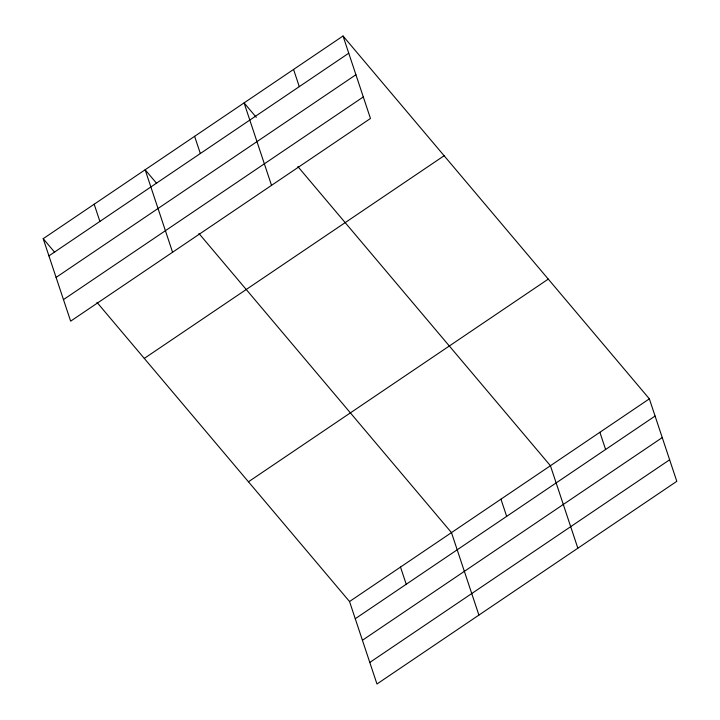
<?xml version="1.0" encoding="UTF-8"?>
<svg xmlns="http://www.w3.org/2000/svg" width="720" height="720" viewBox="0 0 720 720"><rect width="100%" height="100%" fill="white"/><g stroke="black" fill="none" stroke-linecap="round" stroke-linejoin="round"><path stroke-width="1.08" d="M343.035 36L370.467 118.476L70.641 321.156L43.2 238.68L343.035 36L649.359 398.844L676.8 481.32L376.965 684L349.533 601.524L96.975 302.373M48.924 255.879L348.75 53.199M56.088 277.416L355.923 74.736M63.468 299.61L363.303 96.93M144.288 358.416L444.123 155.736M248.445 481.788L548.271 279.108M349.533 601.524L649.359 398.844M355.248 618.723L655.083 416.043M362.421 640.26L662.247 437.58M369.801 662.454L669.627 459.783M256.275 117.324L244.089 102.888L271.521 185.355M297.855 166.572L550.422 465.732L577.854 548.208M156.618 183.357L145.143 169.767L172.584 252.243M198.918 233.46L451.476 532.611L478.908 615.087M43.2 238.68L54.675 252.27M599.886 432.288L605.61 449.487M500.949 499.176L506.664 516.366M293.562 69.444L299.277 86.634M400.5 567.072L406.224 584.271M194.616 136.323L200.34 153.522M94.176 204.228L99.891 221.418"/></g></svg>
